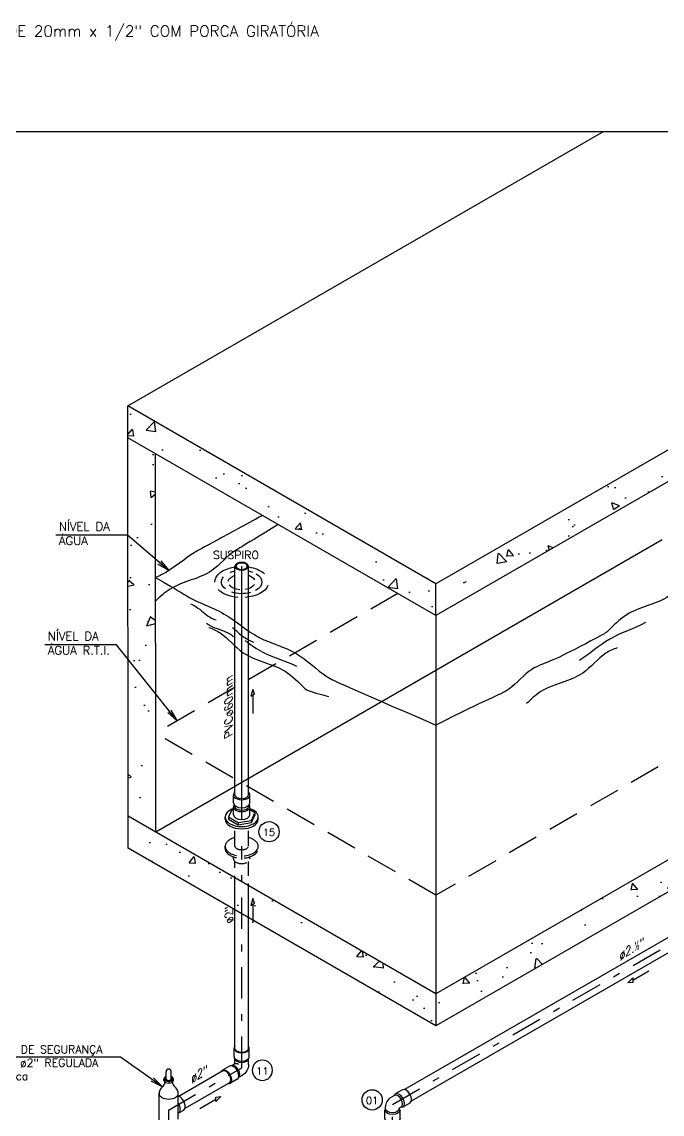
# Model space of a CAD drawing. Header units: millimetres. Extents: x 0 to 114, y 0 to 82.
# Drawn here: x 16.66 to 25.87, y 14.51 to 30.23 of the extents above; entities that cross this region are included whole.
import ezdxf
from ezdxf.enums import TextEntityAlignment as Align

# ---------------------------------------------------------------- set-up
doc = ezdxf.new("R2010")
doc.units = ezdxf.units.MM
for name, pattern in [('DASHDOT', [1, 0.5, -0.25, 0, -0.25]), ('HIDDEN', [0.375, 0.25, -0.125]), ('HIDDEN2', [0.1875, 0.125, -0.0625])]:
    doc.linetypes.add(name, pattern=pattern)
for name, color, linetype in [('ARQ', 8, 'Continuous'), ('CAR-01', 252, 'Continuous'), ('INC-DETALHES', 7, 'Continuous'), ('INC-DETALHES-TXT', 7, 'Continuous'), ('nivel-água', 1, 'Continuous'), ('TEXT-ISO', 2, 'Continuous'), ('tinterno', 252, 'Continuous')]:
    doc.layers.add(name, color=color, linetype=linetype)
doc.styles.add('25', font='ROMANS.SHX', dxfattribs={"width": 0.7, "height": 0.05})
doc.styles.add('60-125', font='romans.shx', dxfattribs={"height": 0.2})
doc.styles.add('60-50', font='romans.shx', dxfattribs={"height": 0.08})
doc.styles.add('60-75', font='romans.shx', dxfattribs={"height": 0.12})
doc.styles.add('ROMANS', font='ROMANS.SHX', dxfattribs={"height": 0.15})
doc.dimstyles.new('SETAS50', dxfattribs={"dimtxt": 0.08, "dimasz": 0.1, "dimexe": 0.15, "dimexo": 0, "dimgap": 0.1, "dimtad": 1, "dimzin": 10, "dimdsep": 46, "dimtxsty": '60-50', "dimblk1": 'OPEN', "dimblk2": 'OPEN', "dimsah": 1, "dimcen": 0, "dimclrd": 8, "dimclre": 8, "dimclrt": 7, "dimadec": 0, "dimazin": 0, "dimtfac": 1, "dimtix": 1, "dimtmove": 2, "dimatfit": 3, "dimldrblk": 'OPEN', "dimfxl": 0.15, "dimtolj": 1, "dimtzin": 6, "dimarcsym": 0})

# ---------------------------------------------------------------- blocks, each defined once
blk = doc.blocks.new('j90i3')
for p, q in [((-0.0562, 0.0833), (-0.0562, 0.144)), ((0.0562, 0.0833), (0.0562, 0.144)), ((-0.05, 0.026), (-0.05, 0.0685)), ((0.05, 0.0289), (0.05, 0.0685)), ((0.05, 0.0289), (0.0734, 0.0153)), ((0.0894, 0.0133), (0.1418, -0.017)), ((-0.0025, -0.0563), (0.0234, -0.0713)), ((0.0332, -0.084), (0.0867, -0.1149, 0.4677))]:
    blk.add_line(p, q)
blk.add_arc((0.045, 0.026), 0.095, 180, 240)
at = {"extrusion": (0, 0, -1)}
for centre, major_axis, ratio, start_param, end_param in [((0, 0.144), (0.0562, 0), 0.57735, 3.135616, 3.615755), ((0, 0.0833), (-0.0562, 0), 0.57735, 5.809061, 6.283185), ((0, 0.144), (0.0562, 0), 0.57735, -0.474162, 0), ((0, 0.0833), (-0.0562, 0), 0.57735, 3.141593, 3.615717), ((0.0613, -0.0354), (0.0281, 0.0487), 0.57735, 5.809061, 6.283185), ((0.0613, -0.0354), (0.0281, 0.0487), 0.57735, 3.141593, 3.615717), ((0.1148, -0.0663, 0.4677), (0.025, 0.0433), 0.577374, 3.141593, 6.283185)]:
    blk.add_ellipse(centre, major_axis=major_axis, ratio=ratio, start_param=start_param, end_param=end_param, dxfattribs=at)
for centre, major_axis, ratio, start_param, end_param in [((0, 0.144), (0.05, 0), 0.577374, 3.141593, 6.283185), ((0.1148, -0.0663, 0.4677), (0.0281, 0.0487), 0.57735, -0.474162, 0), ((0.1148, -0.0663, 0.4677), (0.0281, 0.0487), 0.57735, 3.135616, 3.615755)]:
    blk.add_ellipse(centre, major_axis=major_axis, ratio=ratio, start_param=start_param, end_param=end_param)
at = {"layer": 'tinterno', "extrusion": (0, 0, -1)}
for centre, major_axis, start_param, end_param in [((0, 0.144), (0.0562, 0), 0, 3.135616), ((0, 0.0833), (-0.0562, 0), 3.615717, 5.809061), ((0, 0.0698), (-0.05, 0), 3.19046, 6.234318), ((0.0496, -0.0286), (0.025, 0.0433), 3.19046, 6.234318), ((0.0613, -0.0354), (0.0281, 0.0487), 3.615717, 5.809061), ((0.025, -0.0144), (-0.025, -0.0433), 2.321606, 3.141593)]:
    blk.add_ellipse(centre, major_axis=major_axis, ratio=0.57735, start_param=start_param, end_param=end_param, dxfattribs=at)
at = {"layer": 'tinterno'}
blk.add_ellipse((0.1148, -0.0663, 0.4677), major_axis=(0.0281, 0.0487), ratio=0.57735, start_param=0, end_param=3.135616, dxfattribs=at)
blk = doc.blocks.new('S1AD321')
at = {"color": 252}
blk.add_circle((0, 0), 0.0562, dxfattribs=at)
at = {"color": 7, "style": '25'}
blk.add_attdef('DETALHE', text='', height=0.04, dxfattribs=at).set_placement((0, -0.0235), align=Align.CENTER)
for tag, flags, p in [('DESCRICAO', 1, (0, -0.0868)), ('MARCA', 1, (0, -0.1502)), ('QUANT.', 3, (0, -0.2175))]:
    blk.add_attdef(tag, text='', height=0.04, dxfattribs=dict(at, flags=flags)).set_placement(p, align=Align.CENTER)
blk = doc.blocks.new('SETA2')
at = {"color": 252}
blk.add_line((0.00413, 0), (0, 0), dxfattribs=at)
at = {"color": 7}
blk.add_lwpolyline([(0.00413, -0.00049), (0.00539, 0), (0.00413, 0.00049), (0.00413, -0.00049)], dxfattribs=at)
blk = doc.blocks.new('j90i1')
at = {"color": 7}
for p, q in [((0.0619, 0.1006), (0.0093, 0.0703)), ((0.0039, 0.06), (-0.007, 0.0537)), ((0.0093, 0.0703), (0.0039, 0.06)), ((0.1181, 0.0033), (0.0655, -0.0271)), ((-0.0562, -0.0567), (-0.05, -0.0468)), ((-0.0562, -0.1173), (-0.0562, -0.0567)), ((-0.05, -0.0468), (-0.05, -0.0207)), ((0.0539, -0.0266), (0.05, -0.0289)), ((0.05, -0.0468), (0.05, -0.0289)), ((0.0562, -0.0567), (0.05, -0.0468)), ((0.0655, -0.0271), (0.0539, -0.0266)), ((0.0562, -0.1173), (0.0562, -0.0567))]:
    blk.add_line(p, q, dxfattribs=at)
blk.add_arc((0.0359, -0.0207), 0.0859, 120, 180, dxfattribs=at)
blk.add_ellipse((0.09, 0.0519), major_axis=(-0.0281, 0.0487), ratio=0.57735, start_param=3.141593, end_param=6.283185, dxfattribs=at)
at = {"color": 7, "extrusion": (0, 0, -1)}
blk.add_ellipse((0, -0.1173), major_axis=(-0.0562, 0), ratio=0.57735, start_param=3.141593, end_param=6.283185, dxfattribs=at)
at = {"layer": 'tinterno'}
for centre, major_axis in [((0.0289, 0.0167), (-0.025, 0.0433)), ((0.0374, 0.0216), (-0.0281, 0.0487))]:
    blk.add_ellipse(centre, major_axis=major_axis, ratio=0.57735, start_param=3.141593, end_param=6.283185, dxfattribs=at)
at = {"layer": 'tinterno', "extrusion": (0, 0, -1)}
for centre, major_axis in [((0, -0.0567), (-0.0562, 0)), ((0, -0.0468), (-0.05, 0))]:
    blk.add_ellipse(centre, major_axis=major_axis, ratio=0.57735, start_param=3.141593, end_param=6.283185, dxfattribs=at)
blk = doc.blocks.new('_OPEN')
at = {"color": 0, "linetype": 'ByBlock'}
for p, q in [((-1, 0.167), (0, 0)), ((0, 0), (-1, -0.167)), ((0, 0), (-1, 0))]:
    blk.add_line(p, q, dxfattribs=at)
blk = doc.blocks.new('A$C31790487')
at = {"layer": 'ARQ'}
h = blk.add_hatch(dxfattribs=at)
h.set_pattern_fill('AR-CONC', color=256, scale=0.085333, style=0)
h.set_pattern_definition([(130, (2573.42616, -2593.91875), (-0.61206202, -0.05354849), [0.064, -0.704]), (185, (2573.42616, -2593.91875), (0.11840114, 0.64187062), [0.0512, -0.5632]), (79.5486, (2573.37515, -2593.9232), (-0.49366134, 0.58832174), [0.05439163, -0.59830794]), (133.8158, (2573.42616, -2593.7481), (-0.91071236, -0.1412429), [0.096, -1.056]), (83.3644, (2573.3503, -2593.75985), (-0.79757884, 0.83124725), [0.08158745, -0.89746176]), (188.8158, (2573.4262, -2593.7481), (-0.7975782, 0.83124787), [0.0768, -0.8448]), (159, (2573.34083, -2593.79075), (-0.509360684, -0.34356812), [0.064, -0.704]), (214, (2573.3408, -2593.79075), (-0.20762908, 0.6187947), [0.0512, -0.5632]), (108.5486, (2573.2984, -2593.8194), (-0.71698998, 0.27522602), [0.05439163, -0.59830794]), (142.5, (2573.42616, -2593.91875), (-0.01037641, 0.284069422), [0, -0.556373333, 0, -0.571733333, 0, -0.565333333]), (172.5, (2573.42616, -2593.91875), (-0.224486005, 0.33656466), [0, -0.325973333, 0, -0.543573333, 0, -0.215466667]), (212.5, (2573.61645, -2593.91875), (-0.455528479, -0.019246824), [0, -0.213333333, 0, -0.6656, 0, -0.8832]), (222.5, (2573.7018, -2593.91875), (-0.4976522, 0.08542292), [0, -0.277333333, 0, -0.442026667, 0, -0.6272])])
h.paths.add_polyline_path([(-1.8084, -4.1427), (-1.8084, -3.8879), (2.4628, -1.4219), (2.4628, -1.6767)])
h = blk.add_hatch(dxfattribs=at)
h.set_pattern_fill('AR-CONC', color=256, scale=0.085333, style=0)
h.set_pattern_definition([(50, (-2739.2704, -2595.98666), (0.61206202, -0.05354849), [0.064, -0.704]), (355, (-2739.2704, -2595.98666), (-0.11840114, 0.64187062), [0.0512, -0.5632]), (100.4514, (-2739.2194, -2595.9911), (0.49366134, 0.58832174), [0.05439163, -0.59830794]), (46.1842, (-2739.2704, -2595.816), (0.91071236, -0.14124289), [0.096, -1.056]), (96.6356, (-2739.1945, -2595.8278), (0.79757884, 0.83124725), [0.08158745, -0.89746176]), (351.1842, (-2739.2704, -2595.816), (0.7975782, 0.83124787), [0.0768, -0.8448]), (21, (-2739.18507, -2595.85866), (0.509360684, -0.34356812), [0.064, -0.704]), (326, (-2739.18507, -2595.85866), (0.20762908, 0.6187947), [0.0512, -0.5632]), (71.4514, (-2739.1426, -2595.8873), (0.71698998, 0.27522602), [0.05439163, -0.59830794]), (37.5, (-2739.2704, -2595.98666), (0.01037641, 0.284069422), [0, -0.556373333, 0, -0.571733333, 0, -0.565333333]), (7.5, (-2739.2704, -2595.98666), (0.224486005, 0.33656466), [0, -0.325973333, 0, -0.543573333, 0, -0.215466667]), (327.5, (-2739.4607, -2595.98666), (0.455528479, -0.019246824), [0, -0.213333333, 0, -0.6656, 0, -0.8832]), (317.5, (-2739.54603, -2595.98666), (0.497652198, 0.08542292), [0, -0.277333333, 0, -0.442026667, 0, -0.6272])])
h.paths.add_polyline_path([(-4.2712, -2.7207), (-4.2712, -2.466), (-1.8084, -3.8879), (-1.8084, -4.1427)])
h = blk.add_hatch(dxfattribs=at)
h.set_pattern_fill('AR-CONC', color=256, scale=0.085333, style=0)
h.set_pattern_definition([(10, (-3583.7629, -1134.50825), (0.25965666, 0.556835504), [0.064, -0.704]), (65, (-3583.7629, -1134.50825), (0.49667569, -0.4234737), [0.0512, -0.5632]), (319.5486, (-3583.7413, -1134.46184), (0.75633224, 0.13336239), [0.05439163, -0.59830794]), (13.8158, (-3583.6151, -1134.5936), (0.33303625, 0.85932149), [0.096, -1.056]), (323.3644, (-3583.5874, -1134.522), (1.11867066, 0.27509991), [0.08158745, -0.89746176]), (68.8158, (-3583.6151, -1134.5936), (1.11867087, 0.27509904), [0.0768, -0.8448]), (39, (-3583.6094, -1134.49835), (-0.04285838, 0.61290335), [0.064, -0.704]), (94, (-3583.6094, -1134.49835), (0.63970648, -0.12958529), [0.0512, -0.5632]), (348.5486, (-3583.613, -1134.44727), (0.59684772, 0.48331852), [0.05439163, -0.59830794]), (22.5, (-3583.76292, -1134.50825), (0.251199541, -0.133048476), [0, -0.556373333, 0, -0.571733333, 0, -0.565333333]), (52.5, (-3583.76292, -1134.50825), (0.40371655, 0.026128253), [0, -0.325973333, 0, -0.543573333, 0, -0.215466667]), (92.5, (-3583.85807, -1134.67305), (0.211096001, 0.404122647), [0, -0.213333333, 0, -0.6656, 0, -0.8832]), (102.5, (-3583.90074, -1134.74695), (0.322804516, 0.388267986), [0, -0.277333333, 0, -0.442026667, 0, -0.6272])])
h.paths.add_polyline_path([(-4.0495, -5.8737), (-4.2702, -5.7464), (-4.2702, -2.7208), (-4.0506, -2.8481)])
h = blk.add_hatch(dxfattribs=at)
h.set_pattern_fill('AR-CONC', color=256, scale=0.085333, style=0)
h.set_pattern_definition([(130, (2572.36573, -2601.1871), (-0.61206202, -0.05354849), [0.064, -0.704]), (185, (2572.3657, -2601.1871), (0.11840114, 0.64187062), [0.0512, -0.5632]), (79.5486, (2572.3147, -2601.19156), (-0.49366134, 0.58832174), [0.05439163, -0.59830794]), (133.8158, (2572.3657, -2601.0164), (-0.91071236, -0.1412429), [0.096, -1.056]), (83.3644, (2572.2898, -2601.0282), (-0.79757884, 0.83124725), [0.08158745, -0.89746176]), (188.8158, (2572.3657, -2601.0164), (-0.7975782, 0.83124787), [0.0768, -0.8448]), (159, (2572.2804, -2601.0591), (-0.509360684, -0.34356812), [0.064, -0.704]), (214, (2572.2804, -2601.0591), (-0.20762908, 0.6187947), [0.0512, -0.5632]), (108.5486, (2572.23795, -2601.0877), (-0.71698998, 0.27522602), [0.05439163, -0.59830794]), (142.5, (2572.36573, -2601.1871), (-0.01037641, 0.284069422), [0, -0.556373333, 0, -0.571733333, 0, -0.565333333]), (172.5, (2572.36573, -2601.1871), (-0.224486005, 0.33656466), [0, -0.325973333, 0, -0.543573333, 0, -0.215466667]), (212.5, (2572.55602, -2601.1871), (-0.455528479, -0.019246824), [0, -0.213333333, 0, -0.6656, 0, -0.8832]), (222.5, (2572.64135, -2601.1871), (-0.4976522, 0.08542292), [0, -0.277333333, 0, -0.442026667, 0, -0.6272])])
h.paths.add_polyline_path([(-1.8084, -7.4224), (-1.8084, -7.1677), (2.4019, -4.7368), (2.6236, -4.8636)])
h = blk.add_hatch(dxfattribs=at)
h.set_pattern_fill('AR-CONC', color=256, scale=0.085333, style=0)
h.set_pattern_definition([(50, (-2739.2704, -2599.99186), (0.61206202, -0.05354849), [0.064, -0.704]), (355, (-2739.2704, -2599.99186), (-0.11840114, 0.64187062), [0.0512, -0.5632]), (100.4514, (-2739.2194, -2599.9963), (0.49366134, 0.58832174), [0.05439163, -0.59830794]), (46.1842, (-2739.2704, -2599.8212), (0.91071236, -0.14124289), [0.096, -1.056]), (96.6356, (-2739.1945, -2599.833), (0.79757884, 0.83124725), [0.08158745, -0.89746176]), (351.1842, (-2739.2704, -2599.8212), (0.7975782, 0.83124787), [0.0768, -0.8448]), (21, (-2739.18507, -2599.86386), (0.509360684, -0.34356812), [0.064, -0.704]), (326, (-2739.18507, -2599.86386), (0.20762908, 0.6187947), [0.0512, -0.5632]), (71.4514, (-2739.1426, -2599.8925), (0.71698998, 0.27522602), [0.05439163, -0.59830794]), (37.5, (-2739.2704, -2599.99186), (0.01037641, 0.284069422), [0, -0.556373333, 0, -0.571733333, 0, -0.565333333]), (7.5, (-2739.2704, -2599.99186), (0.224486005, 0.33656466), [0, -0.325973333, 0, -0.543573333, 0, -0.215466667]), (327.5, (-2739.4607, -2599.99186), (0.455528479, -0.019246824), [0, -0.213333333, 0, -0.6656, 0, -0.8832]), (317.5, (-2739.54603, -2599.99186), (0.497652198, 0.08542292), [0, -0.277333333, 0, -0.442026667, 0, -0.6272])])
h.paths.add_polyline_path([(-4.2702, -6.0011), (-4.2702, -5.7463), (-1.8084, -7.1677), (-1.8084, -7.4224)])
at = {"layer": 'ARQ', "linetype": 'Continuous'}
blk.add_line((-4.2712, -2.466, 0), (-0.4696, -0.2711, 0), dxfattribs=at)
at = {"layer": 'ARQ'}
for p, q in [((2.4628, -1.4219), (-1.8084, -3.8879, 0)), ((2.4628, -1.6767, 0), (-1.8084, -4.1427, 0)), ((-1.8084, -3.8879, 0), (-4.2712, -2.466, 0)), ((-4.2702, -6.0011, 0), (-4.2712, -2.466, 0)), ((-1.8084, -4.1427, 0), (-4.2712, -2.7207, 0)), ((-4.0495, -5.8737, 0), (-4.0506, -2.8481, 0)), ((-1.8084, -4.1427, 0), (-1.8084, -3.8879, 0)), ((2.4628, -4.7016, 0), (-1.8084, -7.1677, 0)), ((2.4628, -4.9564, 0), (-1.8084, -7.4224, 0)), ((-1.8084, -7.1677, 0), (-4.2702, -5.7463, 0)), ((-1.8084, -7.4224, 0), (-4.2702, -6.0011, 0)), ((-1.8084, -7.1677, 0), (-1.8084, -7.4224, 0))]:
    blk.add_line(p, q, dxfattribs=at)
at = {"layer": 'ARQ', "extrusion": (0, 0.816497, 0.57735)}
blk.add_line((0, -3.5357, 0), (-4.0495, -5.8737, 0), dxfattribs=at)
at = {"layer": 'INC-DETALHES', "color": 7}
for p, q in [((-3.4157, -5.5769, -0.0556), (-3.4157, -3.7478, -0.0556)), ((-3.3077, -5.5769, -0.0556), (-3.3077, -3.7478, -0.0556)), ((-3.4278, -5.6405, -0.0556), (-3.4278, -5.5797, -0.0556)), ((-3.2955, -5.6405, -0.0556), (-3.2955, -5.5769, -0.0556)), ((-3.4278, -5.7353, -0.0556), (-3.4278, -5.6745, -0.0556)), ((-3.4157, -5.6717, -0.0556), (-3.4157, -5.6626, -0.0556)), ((-3.3077, -5.6717, -0.0556), (-3.3077, -5.6626, -0.0556)), ((-3.3077, -5.6717, -0.0556), (-3.3077, -5.6626, -0.0556)), ((-3.2955, -5.7353, -0.0556), (-3.2955, -5.6717, -0.0556)), ((-3.4939, -5.7713, -0.0556), (-3.4939, -5.7533, -0.0556)), ((-3.4673, -5.7517, -0.0556), (-3.4673, -5.7697, -0.0556)), ((-3.256, -5.719, -0.0556), (-3.256, -5.737, -0.0556)), ((-3.2294, -5.7713, -0.0556), (-3.2294, -5.7533, -0.0556)), ((-3.39, -5.7963, -0.0556), (-3.39, -5.8143, -0.0556)), ((-3.2843, -5.78, -0.0556), (-3.2843, -5.798, -0.0556)), ((-3.4157, -7.6033, -0.0556), (-3.4157, -6.3479, -0.0556)), ((-3.3077, -7.6035, -0.0556), (-3.3077, -6.4103, -0.0556)), ((-3.9846, -7.8591, -0.0556), (-3.9846, -7.8457, -0.0556)), ((-3.9664, -7.8463, -0.0556), (-3.9664, -7.7895, -0.0556)), ((-3.9245, -7.8463, -0.0556), (-3.9245, -7.7895, -0.0556)), ((-3.9063, -7.8591, -0.0556), (-3.9063, -7.8457, -0.0556)), ((-4.0224, -8.1756, -0.0556), (-4.0224, -7.9638, -0.0556)), ((-3.8686, -8.17, -0.0556), (-3.8686, -7.9638, -0.0556)), ((-3.8282, -8.0982, -0.0556), (-3.867, -8.1206, -0.0556))]:
    blk.add_line(p, q, dxfattribs=at)
at = {"layer": 'INC-DETALHES', "color": 252}
for p, q in [((-3.3617, -5.7713, -0.0556), (-3.3617, -3.748, -0.0556)), ((-3.9732, -7.8751, -0.0556), (-3.9732, -7.8617, -0.0556)), ((-3.9455, -7.8683, -0.0556), (-3.9455, -7.8817, -0.0556)), ((-3.9178, -7.8751, -0.0556), (-3.9178, -7.8617, -0.0556))]:
    blk.add_line(p, q, dxfattribs=at)
at = {"layer": 'INC-DETALHES', "color": 252, "linetype": 'DASHDOT', "ltscale": 0.5}
for p, q in [((-2.1568, -8.0505, -0.0556), (2.8579, -5.155, -0.0556)), ((-3.3617, -7.7588, -0.0556), (-3.3617, -5.9873, -0.0556)), ((-3.9473, -8.0969, -0.0556), (-3.3617, -7.7588, -0.0556)), ((-3.9473, -8.0969, -0.0556), (-3.9473, -10.094, -0.0556)), ((-2.1568, -10.8039, -0.0556), (-2.1568, -8.0505, -0.0556))]:
    blk.add_line(p, q, dxfattribs=at)
at = {"layer": 'INC-DETALHES', "color": 7, "extrusion": (1.754e-13, 0.816497, 0.57735)}
for p, q in [((-3.439, -5.6907, -0.0556), (-3.4673, -5.7517, -0.0556)), ((-3.4673, -5.7517, -0.0556), (-3.39, -5.7963, -0.0556)), ((-3.4278, -5.6889, -0.0556), (-3.439, -5.6907, -0.0556)), ((-3.256, -5.719, -0.0556), (-3.2962, -5.6958, -0.0556)), ((-3.2843, -5.78, -0.0556), (-3.256, -5.719, -0.0556)), ((-3.2843, -5.798, -0.0556), (-3.256, -5.737, -0.0556)), ((-3.4673, -5.7697, -0.0556), (-3.39, -5.8143, -0.0556)), ((-3.39, -5.7963, -0.0556), (-3.2843, -5.78, -0.0556)), ((-3.39, -5.8143, -0.0556), (-3.2843, -5.798, -0.0556))]:
    blk.add_line(p, q, dxfattribs=at)
at = {"layer": 'INC-DETALHES', "color": 252, "linetype": 'HIDDEN2'}
for p, q in [((-3.4157, -5.9873, -0.0556), (-3.4157, -5.841, -0.0556)), ((-3.3077, -5.9873, -0.0556), (-3.3077, -5.841, -0.0556)), ((-3.4939, -6.0053, -0.0556), (-3.4939, -5.9873, -0.0556)), ((-3.2294, -6.0053, -0.0556), (-3.2294, -5.9873, -0.0556)), ((-3.4278, -6.0869, -0.0556), (-3.4278, -6.0715, -0.0556)), ((-3.4157, -6.3479, -0.0556), (-3.4157, -6.1089, -0.0556)), ((-3.3077, -6.4103, -0.0556), (-3.3077, -6.1089, -0.0556)), ((-3.2955, -6.0869, -0.0556), (-3.2955, -6.0715, -0.0556))]:
    blk.add_line(p, q, dxfattribs=at)
at = {"layer": 'INC-DETALHES'}
for p, q in [((1.0437, -6.1402, -0.2292), (-2.0603, -7.9324, -0.2292)), ((1.0977, -6.2337, -0.2292), (-2.0063, -8.0259, -0.2292)), ((-3.5127, -7.7836, 1.0822), (-3.8709, -7.9904, 1.0822)), ((-3.4587, -7.8771, 1.0822), (-3.8169, -8.084, 1.0822))]:
    blk.add_line(p, q, dxfattribs=at)
at = {"layer": 'INC-DETALHES', "color": 7, "extrusion": (-7.2521e-12, 0.816497, 0.57735)}
for p, q in [((-3.9732, -7.8297, -0.0556), (-3.9846, -7.8457, -0.0556)), ((-3.9846, -7.8591, -0.0556), (-3.9732, -7.8751, -0.0556)), ((-3.9664, -7.8281, -0.0556), (-3.9732, -7.8297, -0.0556)), ((-3.9178, -7.8297, -0.0556), (-3.9245, -7.8281, -0.0556)), ((-3.9063, -7.8457, -0.0556), (-3.9178, -7.8297, -0.0556)), ((-3.9178, -7.8751, -0.0556), (-3.9063, -7.8591, -0.0556)), ((-3.9732, -7.8751, -0.0556), (-3.9455, -7.8817, -0.0556)), ((-3.9455, -7.8817, -0.0556), (-3.9178, -7.8751, -0.0556))]:
    blk.add_line(p, q, dxfattribs=at)
at = {"layer": 'INC-DETALHES', "color": 252, "extrusion": (-7.2521e-12, 0.816497, 0.57735)}
for p, q in [((-3.9846, -7.8457, -0.0556), (-3.9732, -7.8617, -0.0556)), ((-3.9178, -7.8617, -0.0556), (-3.9063, -7.8457, -0.0556)), ((-3.9732, -7.8617, -0.0556), (-3.9455, -7.8683, -0.0556)), ((-3.9455, -7.8683, -0.0556), (-3.9178, -7.8617, -0.0556))]:
    blk.add_line(p, q, dxfattribs=at)
at = {"layer": 'INC-DETALHES', "color": 7, "extrusion": (1.754e-13, 0.816497, 0.57735)}
for centre, radius, start, end in [((3.3617, 2.9543, -4.7413), 0.0661, 355.30799, 180), ((3.3617, 2.9543, -4.7413), 0.0661, 330.81803, 355.30799), ((3.3617, 2.9543, -4.7413), 0.0661, 180, 209.18197), ((3.3617, 3.009, -4.8187), 0.0661, 355.30799, 180), ((3.3617, 2.991, -4.7932), 0.0661, 360, 180), ((3.3617, 3.009, -4.8187), 0.0661, 335.84325, 355.30799), ((3.3617, 3.009, -4.8187), 0.0661, 180, 203.22534), ((3.3617, 3.0561, -4.8853), 0.1323, 306.01537, 0), ((3.3617, 3.0561, -4.8853), 0.1323, 0, 180), ((3.3617, 3.0561, -4.8853), 0.1323, 299.88283, 304.26763), ((3.3617, 3.0457, -4.8706), 0.0661, 360, 180), ((3.3617, 3.0561, -4.8853), 0.1323, 180, 240.11717), ((3.3617, 3.0665, -4.9), 0.1323, 360, 180)]:
    blk.add_arc(centre, radius, start, end, dxfattribs=at)
at = {"layer": 'INC-DETALHES', "color": 252, "linetype": 'HIDDEN2', "extrusion": (1.754e-13, 0.816497, 0.57735)}
for centre, radius, start, end in [((3.3617, 3.1912, -5.0764), 0.1323, 294.09227, 0), ((3.3617, 3.1912, -5.0764), 0.1323, 180, 245.90313), ((3.3617, 3.1912, -5.0764), 0.1323, 0, 180), ((3.3617, 3.2016, -5.0911), 0.1323, 360, 180), ((3.3617, 3.2487, -5.1577), 0.0661, 360, 180)]:
    blk.add_arc(centre, radius, start, end, dxfattribs=at)
at = {"layer": 'INC-DETALHES', "color": 7}
for centre, radius, start, end in [((-3.9455, -7.7895, 0.514), 0.0209, 0, 180), ((-3.9456, -7.9685, 0.5008), 0.0767, 129.77611, 180.28184), ((-4.03, -7.8672, 0.5008), 0.0552, 309.77611, 354.5851), ((-3.8609, -7.8672, 0.5008), 0.0552, 185.4149, 230.22389), ((-3.9453, -7.9685, 0.5008), 0.0767, 359.71816, 50.22389)]:
    blk.add_arc(centre, radius, start, end, dxfattribs=at)
at = {"layer": 'INC-DETALHES', "color": 252, "extrusion": (0, 0, -1)}
for major_axis, start_param, end_param in [((0.216, 0), 3.126922, 4.459714), ((-0.216, 0), 1.823471, 2.582258), ((0.162, 0), 2.501556, 3.609731), ((0.108, 0), 3.240504, 4.188802), ((0.162, 0), 4.10481, 4.372559), ((0.162, 0), -1.230967, -1.018724), ((0.108, 0), -1.047209, -0.302951), ((0.162, 0), -0.780071, 0.812874), ((0.108, 0), 1.697766, 2.740842), ((0.216, 0), 0.235837, 1.446072), ((-0.108, 0), 3.49104, 4.441401), ((0.216, 0), 1.711882, 2.639105), ((0.162, 0), 1.121835, 2.083048)]:
    blk.add_ellipse((-3.3617, -3.874, -0.0339), major_axis=major_axis, ratio=0.577362, start_param=start_param, end_param=end_param, dxfattribs=at)
at = {"layer": 'INC-DETALHES', "color": 7, "extrusion": (0, 0, -1)}
blk.add_ellipse((-3.3617, -3.748, 0.4508), major_axis=(-0.054, 0), ratio=0.577362, start_param=-3.141592653589793, end_param=3.141592653589793, dxfattribs=at)
at = {"layer": 'INC-DETALHES', "color": 252, "extrusion": (0, 0, -1)}
blk.add_ellipse((-3.3617, -3.748, 0.4508), major_axis=(0.0448, 0), ratio=0.57735, dxfattribs=at)
at = {"layer": 'INC-DETALHES', "color": 7}
for centre, major_axis, ratio, start_param, end_param in [((-3.3617, -5.5769, -0.3252), (0.054, 0), 0.497249, 3.141593, 6.283185), ((-3.3617, -5.6717, -0.3252), (0.054, 0), 0.497249, 3.141593, 6.283185), ((-3.9455, -7.8463, 0.514), (0.0288, 0), 0.57735, 2.383191, 7.041587), ((-3.9455, -7.8463, 0.514), (-0.0209, 0), 0.57735, 0, 3.141593), ((-3.9455, -7.9638, 0.514), (0.0769, 0), 0.57735, 3.141593, 6.283185), ((-3.862, -8.0398, 0.514), (-0.0337, 0.0584), 0.57735, 3.141593, 5.636082), ((-3.9008, -8.0622, 0.514), (0.0337, -0.0584), 0.57735, -0.04428, 1.615076)]:
    blk.add_ellipse(centre, major_axis=major_axis, ratio=ratio, start_param=start_param, end_param=end_param, dxfattribs=at)
at = {"layer": 'INC-DETALHES', "color": 252, "linetype": 'HIDDEN2'}
blk.add_ellipse((-3.3617, -5.9873, -0.3252), major_axis=(0.054, 0), ratio=0.497249, start_param=3.141593, end_param=6.283185, dxfattribs=at)
at = {"layer": 'nivel-água', "color": 252, "linetype": 'HIDDEN'}
for p, q in [((-2.1141, -3.9661, 0), (-4.0499, -5.0837, 0)), ((2.2411, -4.0398, 0), (-1.8084, -6.3778, 0)), ((-1.8084, -6.3778, 0), (-4.0499, -5.0837, 0))]:
    blk.add_line(p, q, dxfattribs=at)
at = {"layer": 'nivel-água', "color": 252}
blk.add_line((-1.8084, -4.1427, 0), (-1.8084, -7.1677, 0), dxfattribs=at)
for points, knots in [([(-3.1958, -3.3416, 0.0008), (-3.3437, -3.4223, 0.0008), (-3.4567, -3.4838, 0.0008), (-3.5346, -3.5262, 0.0008), (-3.6928, -3.6124, 0.0008), (-3.8059, -3.6729, 0.0008), (-3.9148, -3.7766, 0.0008), (-4.0332, -3.8316, 0.0008), (-4.0502, -3.8389, 0.0008)], [0.4880818, 0.4880818, 0.4880818, 0.4880818, 0.5016768, 0.5016768, 0.5016768, 0.5292905, 0.7267971, 0.7591611, 0.7591611, 0.7591611, 0.7591611]), ([(-3.069, -3.4149, 0), (-3.397, -3.6131, -0.2204), (-3.4753, -3.6585, -0.2206), (-3.612, -3.8413, -0.2218), (-3.8826, -3.8712, -0.2146), (-4.0156, -3.9928, -0.2254), (-4.0506, -4.027, -0.2241)], [2.0735997, 2.0735997, 2.0735997, 2.0735997, 2.0920361, 2.2349078, 2.4496252, 2.5364549, 2.5364549, 2.5364549, 2.5364549]), ([(-4.0502, -3.8389, 0.0008), (-3.8445, -3.9576, 0), (-3.7402, -4.0321, 0), (-3.4982, -4.0967, 0), (-3.2408, -4.3418, 0), (-2.9131, -4.4148, 0), (-2.7156, -4.6297, 0), (-2.5538, -4.6957, 0), (-1.8084, -5.0183, 0)], [0.3029803, 0.3029803, 0.3029803, 0.3029803, 0.3067604, 0.5292905, 0.7267971, 0.9152853, 1.0965988, 1.2205663, 1.2205663, 1.2205663, 1.2205663]), ([(0.3272, -3.7853, 0), (0.2955, -3.797, 0), (0.1912, -3.8434, -0.0001), (0.0395, -4.0461, -0.0015), (-0.2507, -4.0782, 0.0063), (-0.4038, -4.2371, -0.0087), (-0.4577, -4.2898, 0.0041), (-0.8266, -4.4775, 0.0072)], [2.0327165, 2.0327165, 2.0327165, 2.0327165, 2.0920361, 2.2349078, 2.4496252, 2.5687203, 2.5969301, 2.5969301, 2.5969301, 2.5969301]), ([(-3.7702, -4.0488, -0.0014), (-3.7547, -4.0555, -0.0014), (-3.6987, -4.084, -0.0014), (-3.6422, -4.1467, -0.0014), (-3.5832, -4.1715, -0.0014), (-3.5666, -4.1777, -0.0014)], [0.0483267, 0.0483267, 0.0483267, 0.0483267, 0.0779869, 0.1595428, 0.1904573, 0.1904573, 0.1904573, 0.1904573]), ([(-3.6422, -4.2032, -0.0014), (-3.6333, -4.2099, -0.0014), (-3.5779, -4.2477, -0.0014), (-3.4931, -4.2602, -0.0014), (-3.438, -4.3012, -0.0014), (-3.4281, -4.3093, -0.0014)], [0.1400109, 0.1400109, 0.1400109, 0.1400109, 0.1595428, 0.2584681, 0.2809178, 0.2809178, 0.2809178, 0.2809178]), ([(-3.6253, -4.2372, 0.0001), (-3.5935, -4.2489, 0.0001), (-3.4892, -4.2953, 0), (-3.3376, -4.498, -0.0013), (-3.0474, -4.5301, 0.0064), (-2.8905, -4.6929, -0.009), (-2.834, -4.748, 0.0058), (-2.6691, -4.7883, 0.0105)], [2.0327165, 2.0327165, 2.0327165, 2.0327165, 2.0920361, 2.2349078, 2.4496252, 2.5687203, 2.605812, 2.605812, 2.605812, 2.605812]), ([(-3.4354, -4.2378, -0.0014), (-3.4091, -4.2583, -0.0014), (-3.3602, -4.3099, -0.0014), (-3.2998, -4.3413, -0.0014), (-3.2668, -4.3542, -0.0014)], [0.2754104, 0.2754104, 0.2754104, 0.2754104, 0.3342479, 0.3968374, 0.3968374, 0.3968374, 0.3968374]), ([(-0.1321, -4.1985, 0.0042), (-0.2247, -4.2471, 0.0042), (-0.4248, -4.3079, 0.0042), (-0.5787, -4.4476, 0.0042), (-0.6612, -4.5021, 0.0042)], [1.1302781, 1.1302781, 1.1302781, 1.1302781, 1.3147711, 1.4888103, 1.4888103, 1.4888103, 1.4888103]), ([(-3.3362, -4.3408, -0.0014), (-3.2903, -4.3746, -0.0014), (-3.1649, -4.4651, -0.0014), (-3.0101, -4.5033, -0.0014), (-2.9241, -4.5476, -0.0014)], [0.6269058, 0.6269058, 0.6269058, 0.6269058, 0.7267971, 0.8981224, 0.8981224, 0.8981224, 0.8981224]), ([(-0.3597, -4.4001, -0.217), (-0.3914, -4.4119, -0.217), (-0.4957, -4.4583, -0.2171), (-0.6474, -4.6609, -0.2184), (-0.918, -4.6908, -0.2112), (-1.051, -4.8124, -0.222), (-1.086, -4.8467, -0.2207)], [2.0327165, 2.0327165, 2.0327165, 2.0327165, 2.0920361, 2.2349078, 2.4496252, 2.5364549, 2.5364549, 2.5364549, 2.5364549]), ([(-0.8266, -4.4775, 0.0072), (-0.983, -4.5407, 0), (-1.0873, -4.5871, -0.0001), (-1.2193, -4.7634, -0.0013), (-1.3928, -4.8031, 0.0027), (-1.8084, -5.0183, 0)], [2.0327165, 2.0327165, 2.0327165, 2.0327165, 2.0920361, 2.2349078, 2.3954794, 2.3954794, 2.3954794, 2.3954794])]:
    blk.add_open_spline(points, degree=3, knots=knots, dxfattribs=at)
at = {"layer": 'INC-DETALHES', "color": 7, "xscale": -1.08, "yscale": 1.08, "zscale": 1.08}
blk.add_blockref('j90i3', (-3.3617, -7.7588, 0.5771), dxfattribs=at)
at = {"layer": 'INC-DETALHES', "color": 7, "xscale": -1.079999999999935, "yscale": 1.079999999999936, "zscale": 1.079999999999936, "rotation": 119.9999999999876}
blk.add_blockref('j90i1', (-2.1568, -8.0505, -0.7344), dxfattribs=at)
at = {"layer": 'INC-DETALHES-TXT', "extrusion": (-0.707107, 0.408248, 0.57735)}
for p, xscale, yscale, zscale, rotation in [((5.9033, -0.3565, 0.2034), 44.08920000000056, 44.08920000000056, 44.08920000000056, 224.9999999999999), ((7.3519, 0.1263, -0.4795), 44.08920000000057, 44.08920000000057, 44.08920000000057, 224.9999999999999), ((6.1006, -1.3436, -5.1133), -44.08920000000066, 44.08920000000069, 44.08920000000041, 135.0000000000001)]:
    blk.add_blockref('SETA2', p, dxfattribs=dict(at, xscale=xscale, yscale=yscale, zscale=zscale, rotation=rotation))
at = {"layer": 'INC-DETALHES-TXT', "xscale": 1.44, "yscale": 1.44, "zscale": 1.44}
for p, values in [((-3.1431, -5.8708, 0.5817), {'DETALHE': '15'}), ((-2.3188, -8.0146, -0.1514), {'DETALHE': '01'})]:
    blk.add_blockref('S1AD321', p, dxfattribs=at).add_auto_attribs(values)
at = {"layer": 'INC-DETALHES-TXT'}
ref = blk.add_blockref('S1AD321', (-3.1966, -7.7782, 0.5771), dxfattribs=dict(at, xscale=-1.44, yscale=1.44, zscale=1.44))
ref.add_attrib('DETALHE', '11', dxfattribs={"layer": '0', "color": 7, "height": 0.0576, "style": '25'}).set_placement((-3.1966, -7.8121, 0.5771), align=Align.CENTER)
at = {"layer": 'INC-DETALHES-TXT', "extrusion": (0.707107, -0.408248, 0.57735), "xscale": -44.08920000000072, "yscale": 44.08920000000061, "zscale": 44.08920000000057, "rotation": 135.0000000000001}
blk.add_blockref('SETA2', (-8.8502, -0.6278, 0.587), dxfattribs=at)
at = {"layer": 'INC-DETALHES-TXT', "style": '60-75'}
blk.add_text('SUSPIRO', height=0.064, dxfattribs=at).set_placement((-3.5915, -3.6898, 0.5771))
for s, rotation, oblique, p in [('PVCø60mm', 90, 330, (-3.4343, -4.8548, -0.1514)), ('ø2"', 90, 330, (-3.4322, -6.5138, -0.234)), ('ø2.½"', 30, 30, (-0.2414, -6.8412, -4.7965)), ('ø2"', 30, 30, (-3.6982, -7.8429, -0.234))]:
    blk.add_text(s, height=0.064, rotation=rotation, dxfattribs=dict(at, oblique=oblique)).set_placement(p, align=Align.CENTER)
at = {"layer": 'INC-DETALHES-TXT', "attachment_point": 1}
for s, insert, char_height, width, style in [('NÍVEL DA ÁGUA', (-4.8231, -3.3956, -0.0556), 0.068267, 0.543784, '60-125'), ('NÍVEL DA ÁGUA R.T.I.', (-4.9118, -4.2722, -0.0556), 0.068267, 0.543784, '60-125'), ('VÁLVULA DE SEGURANÇA E ALÍVIO ø2" REGULADA EM 40mca', (-5.523, -7.5787, -0.234), 0.064, 1.199942, '60-75')]:
    blk.add_mtext(s, dxfattribs=dict(at, insert=insert, char_height=char_height, width=width, style=style))
at = {"layer": 'INC-DETALHES-TXT'}
for points in [[(-3.9446, -3.7827, -0.0556), (-4.2735, -3.5, -0.0556), (-4.8473, -3.5, -0.0556)], [(-3.8783, -4.9847, -0.0556), (-4.3621, -4.3765, -0.0556), (-4.9359, -4.3765, -0.0556)], [(-3.9947, -7.9096, 0.514), (-4.3302, -7.6741, 0.514), (-5.5497, -7.6741, 0.514)]]:
    blk.add_leader(points, dimstyle='SETAS50', override={"dimclrd": 8}, dxfattribs=at)

msp = doc.modelspace()

# ---------------------------------------------------------------- linework, layer by layer
at = {"layer": 'CAR-01'}
msp.add_line((0, 28.65), (45.3, 28.65), dxfattribs=at)

# ---------------------------------------------------------------- block references
at = {"color": 7, "xscale": 1.8, "yscale": 1.8, "zscale": 1.8}
msp.add_blockref('A$C31790487', (25.875, 29.141, 0.2), dxfattribs=at)

# ---------------------------------------------------------------- texts
at = {"layer": 'TEXT-ISO', "color": 7, "style": 'ROMANS'}
msp.add_text('CONECTOR FÊMEA DE 20mm x 1/2" COM PORCA GIRATÓRIA', height=0.16, dxfattribs=at).set_placement((14.433, 30.016, -124.085))

doc.saveas('drawing.dxf')
